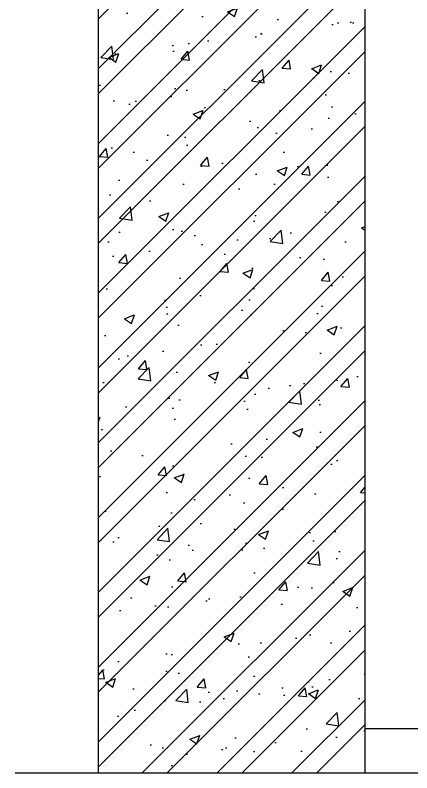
# Model space of a CAD drawing. Header units: metres. Extents: x -147314 to -144521, y -159478 to -156803.
# Drawn here: x -147314 to -146600, y -159478 to -158114 of the extents above; entities that cross this region are included whole.
import ezdxf

# ---------------------------------------------------------------- set-up
doc = ezdxf.new("R2010")
doc.units = ezdxf.units.M
doc.layers.add('10', color=8, linetype='Continuous')
doc.layers.add('3', color=2, linetype='Continuous')

msp = doc.modelspace()

# ---------------------------------------------------------------- hatches: boundary and pattern name
at = {"layer": '10'}
h = msp.add_hatch(dxfattribs=at)
h.set_pattern_fill('AR-CONC')
h.paths.add_polyline_path([(-147164.43, -159478.35), (-146684.43, -159478.35), (-146684.43, -156802.58), (-147164.43, -156802.58)])
h = msp.add_hatch(dxfattribs=at)
h.set_pattern_fill('ANSI32', scale=10)
h.paths.add_polyline_path([(-146684.43, -156802.58), (-147164.43, -156802.58), (-147164.43, -159478.35), (-146684.43, -159478.35)])

# ---------------------------------------------------------------- linework, layer by layer
msp.add_line((-146684.43, -159398.35), (-146169.43, -159398.35), dxfattribs=at)
at = {"layer": '3'}
for p, q in [((-147164.43, -159478.35), (-147164.43, -156802.58)), ((-146684.43, -159478.35), (-146684.43, -156802.58)), ((-147314.43, -159478.35), (-145254.43, -159478.35))]:
    msp.add_line(p, q, dxfattribs=at)

doc.saveas('drawing.dxf')
